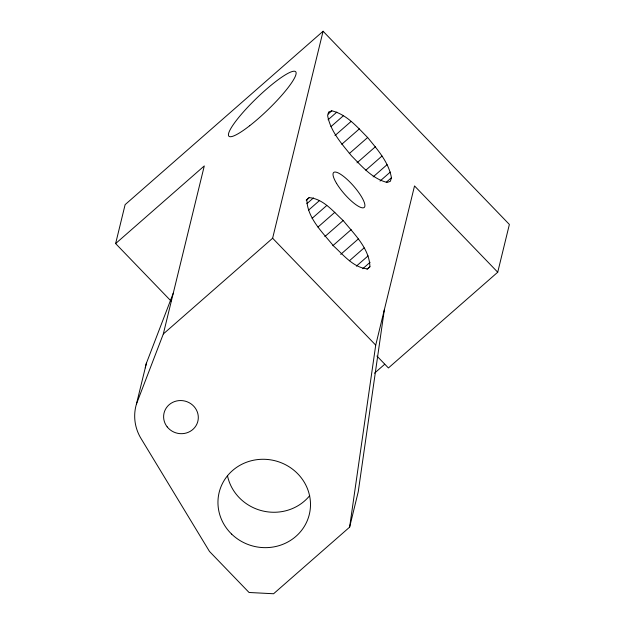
<?xml version="1.0" encoding="UTF-8"?>
<svg xmlns="http://www.w3.org/2000/svg" width="625" height="625" viewBox="0 0 625 625"><rect width="100%" height="100%" fill="white"/><g stroke="black" fill="none" stroke-linecap="round" stroke-linejoin="round"><path stroke-width="0.94" d="M309.156 197.633L306.836 199.789C307.359 218.203 322.672 232.453 333.57 245.992C343.484 254.93 353.398 267.734 367.602 268.883L369.922 266.727C369.398 248.312 354.078 234.063 343.18 220.523C333.273 211.578 323.359 198.781 309.156 197.633L306.219 200.203M173.242 293.266L146.406 363.195L136.484 403.898A46.406 44.062 13.7 0 0 140.469 437.586L209.469 551.422L249.055 592.484L273.586 593.75L349.617 527.156L375.719 345.133L414.523 185.938L497.727 272.219L388.422 367.961L376.922 356.031M384.344 309.742L358.242 491.766L349.617 527.156M171.055 301.055L115.625 243.578L125.117 204.648L323.086 31.25L509.375 224.445L497.727 272.219M136.484 403.898L163.32 333.969L204.289 165.914L115.625 243.578M163.32 333.969L272.625 238.227L323.086 31.25M391.438 177.719L390.391 181.266L387.234 182.445C372.32 178.906 361.82 166.172 351.422 155.766C341.688 143.758 330.398 131.258 327.625 115.555L328.672 112.008L331.82 110.828C346.734 114.367 357.234 127.102 367.641 137.508C377.375 149.516 388.656 162.016 391.438 177.719L386.297 182.219M328.148 114.039L331.82 110.828M328.055 119.797L336.859 112.086M330.969 126.617L343.445 115.695M334.984 135.555L351.125 121.414M341.766 144.273L359.375 128.859M349.297 153.57L367.641 137.508M306.859 203.688L313.461 197.906M357.008 162.844L375.352 146.781M308.469 210.219L319.469 200.586M365.844 170.18L381.984 156.047M312.094 218.344L326.766 205.492M373.148 176.875L387.086 164.664M317.984 227.07L334.852 212.289M380.039 181.055L390.305 172.062M324.844 236.586L343.18 220.523M332.844 245.68L351.18 229.617M340.703 254.383L358.312 238.961M349.406 260.766L364.078 247.922M356.359 266.156L368.094 255.875M362.75 268.719L370.086 262.289M366.984 269.297L369.922 266.727M374.5 373.195L384.734 364.234M272.625 238.227L375.719 345.133M309.711 495.625A46.406 44.062 13.7 0 1 262.586 510.922A46.406 44.062 13.7 0 1 227.516 475.898M145.281 367.859A46.406 44.062 13.7 0 1 146.406 363.195M336.531 183.328A23.203 6.062 48.8 0 0 363.844 207.672A23.203 6.062 48.8 0 0 346.531 178.859A23.203 6.062 48.8 0 0 336.531 183.328M249.695 125.719A46.406 8.086 -44 0 0 295.812 71.922A46.406 8.086 -44 0 0 241.352 114.312A46.406 8.086 -44 0 0 249.695 125.719M167.156 426.844A17.398 16.523 13.7 0 0 196.969 423.875A17.398 16.523 13.7 0 0 178.75 400.633A17.398 16.523 13.7 0 0 167.156 426.844M231.672 534.125A46.406 44.062 13.7 0 0 308.984 515.695A46.406 44.062 13.7 0 0 252.008 460.57A46.406 44.062 13.7 0 0 231.672 534.125"/></g></svg>
